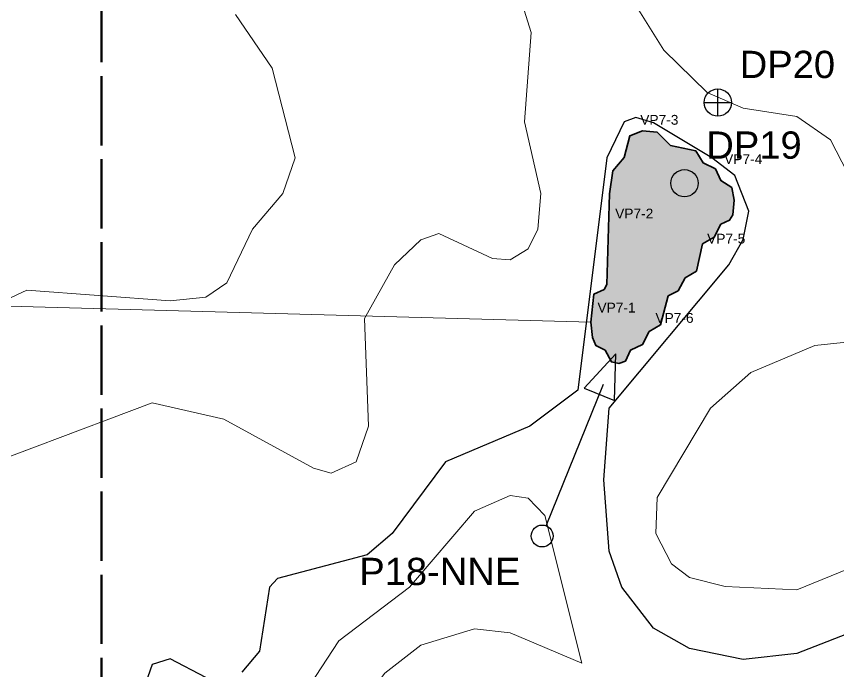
# Model space of a CAD drawing. Extents: x 6810325 to 6812275, y 1878569 to 1880689.
# Drawn here: x 6810609.5 to 6810760.1, y 1879093 to 1879213.1 of the extents above; entities that cross this region are included whole.
import ezdxf
from ezdxf.enums import TextEntityAlignment as Align

# ---------------------------------------------------------------- set-up
doc = ezdxf.new("R2010")
doc.units = 21
doc.header["$LTSCALE"] = 10
doc.header["$MEASUREMENT"] = 0
doc.linetypes.add('DASHED', pattern=[1.524, 1.27, -0.254])
for name, color, linetype, lineweight in [('ANNO-LABELS', 7, 'CONTINUOUS', 18), ('ANNO-POINT-LABELS', 7, 'CONTINUOUS', 13), ('TOPO-CONTOUR-MAJOR', 34, 'CONTINUOUS', 30), ('TOPO-CONTOUR-MINOR', 36, 'CONTINUOUS', 13), ('WETL-DATA-POINT', 7, 'CONTINUOUS', 25), ('WETL-FLAG', 2, 'CONTINUOUS', 13), ('WETL-FLAG-ID', 8, 'CONTINUOUS', 13), ('WETL-PHOTO-POINT', 30, 'CONTINUOUS', 25), ('WETL-SURVEY-AREA', 1, 'DASHED', 50), ('WETL-VERNAL-POOL', 6, 'CONTINUOUS', 35)]:
    doc.layers.add(name, color=color, linetype=linetype, lineweight=lineweight)
doc.layers.add('WETL-VERNAL-POOL-HATCH', color=221, linetype='CONTINUOUS', lineweight=13, transparency=0.5)
doc.styles.add('LABEL', font='arial.ttf')

# ---------------------------------------------------------------- blocks, each defined once
blk = doc.blocks.new('DP_WETLAND')
at = {"lineweight": -2}
h = blk.add_hatch(color=0, dxfattribs=at)
h.dxf.hatch_style = 1
edge = h.paths.add_edge_path()
edge.add_arc((0, 0), 2.5, 0, 360)
at = {"color": 0, "lineweight": -2}
blk.add_circle((0, 0), 2.5, dxfattribs=at)
blk = doc.blocks.new('DP_UPLAND')
at = {"color": 0, "lineweight": -2}
for p, q in [((0, -2.5), (0, 2.5)), ((-2.5, 0), (2.5, 0))]:
    blk.add_line(p, q, dxfattribs=at)
blk.add_circle((0, 0), 2.5, dxfattribs=at)
blk = doc.blocks.new('PHOTO_ARROW')
at = {"color": 0, "lineweight": -2}
blk.add_line((0, 2), (0, 30), dxfattribs=at)
blk.add_lwpolyline([(0, 36), (-3, 28), (3, 28)], close=True, dxfattribs=at)
blk.add_circle((0, 0), 2, dxfattribs=at)

msp = doc.modelspace()

# ---------------------------------------------------------------- hatches: boundary and pattern name
at = {"layer": 'WETL-VERNAL-POOL-HATCH'}
h = msp.add_hatch(color=256, dxfattribs=at)
h.dxf.hatch_style = 1
h.paths.add_polyline_path([(6810714.75, 1879157.05), (6810715.28, 1879162.15), (6810717.15, 1879163.02), (6810717.69, 1879163.96), (6810718.17, 1879180.56), (6810718.75, 1879184.75), (6810720.86, 1879187.23), (6810721.9, 1879191.22), (6810724.18, 1879192.11), (6810726.9, 1879191.84), (6810729.35, 1879189.42), (6810733.95, 1879188.43), (6810735.31, 1879186.22), (6810737.56, 1879185.13), (6810738.57, 1879182.99), (6810740.59, 1879181.7), (6810740.99, 1879179.4), (6810740.75, 1879176.71), (6810740.16, 1879175.72), (6810738.57, 1879174.99), (6810737.33, 1879172.62), (6810735.22, 1879171.36), (6810734.07, 1879166.38), (6810732.01, 1879165.15), (6810730.76, 1879162.78), (6810728.91, 1879161.85), (6810727.51, 1879156.54), (6810725.44, 1879155.31), (6810724.22, 1879152.95), (6810721.98, 1879151.87), (6810721.08, 1879149.9), (6810719.87, 1879149.47), (6810718.5, 1879149.73), (6810717.36, 1879151.87), (6810715.67, 1879152.74), (6810715.01, 1879154.24)])

# ---------------------------------------------------------------- linework, layer by layer
at = {"layer": 'ANNO-LABELS'}
msp.add_lwpolyline([(6810594.75, 1879160.33), (6810714.75, 1879157.05)], dxfattribs=at)
at = {"layer": 'TOPO-CONTOUR-MAJOR', "elevation": 190}
for points in [[(6810788.57, 1879110.34), (6810752.48, 1879096.24), (6810742.64, 1879095.19), (6810732.79, 1879097.2), (6810726.23, 1879100.93), (6810720.39, 1879108.45), (6810718.12, 1879115.01), (6810717.09, 1879128.14), (6810718.07, 1879141.26), (6810739.99, 1879167.51), (6810742.64, 1879172.16), (6810743.69, 1879177.35), (6810741.13, 1879183.91), (6810736.92, 1879187.19), (6810726.23, 1879193.55), (6810722.95, 1879194.54), (6810720.81, 1879193.75), (6810717.68, 1879187.19), (6810712.38, 1879144.54), (6810703.58, 1879137.98), (6810688.12, 1879131.42), (6810678.34, 1879118.3), (6810673.74, 1879114.35), (6810657.33, 1879110), (6810655.86, 1879108.45), (6810654.05, 1879096.72), (6810650.77, 1879092.87)], [(6810644.21, 1879091.87), (6810637.65, 1879095.27), (6810634.37, 1879094.22), (6810624.53, 1879066.26)]]:
    msp.add_lwpolyline(points, dxfattribs=at)
at = {"layer": 'TOPO-CONTOUR-MINOR'}
for points, elevation in [([(6810698.65, 1879226.56), (6810703.83, 1879210.16), (6810702.61, 1879193.75), (6810705.59, 1879180.63), (6810705.02, 1879174.07), (6810703.27, 1879170.49), (6810699.98, 1879168.45), (6810696.7, 1879168.7), (6810686.86, 1879173.28), (6810683.58, 1879172.12), (6810678.74, 1879167.51), (6810673.29, 1879157.67), (6810674.03, 1879137.98), (6810671.73, 1879131.42), (6810667.18, 1879129.35), (6810663.9, 1879130.24), (6810647.49, 1879139.26), (6810634.37, 1879142.24), (6810604.84, 1879131.1)], 191), ([(6810772.12, 1879164.23), (6810758.61, 1879190.47), (6810752.48, 1879194.72), (6810742.64, 1879196.28), (6810736.07, 1879199.14), (6810728.13, 1879206.88), (6810721.99, 1879216.72)], 191), ([(6810649.66, 1879213.44), (6810656.36, 1879203.6), (6810660.54, 1879187.19), (6810658.29, 1879180.63), (6810652.72, 1879174.07), (6810648.04, 1879164.23), (6810644.21, 1879161.62), (6810637.65, 1879160.94), (6810611.4, 1879162.89), (6810581.87, 1879149.05)], 192), ([(6810761.78, 1879111.73), (6810752.48, 1879107.96), (6810739.35, 1879108.58), (6810732.79, 1879110.21), (6810729.51, 1879112.7), (6810726.64, 1879118.3), (6810726.86, 1879124.86), (6810736.63, 1879141.26), (6810744.04, 1879147.82), (6810755.76, 1879152.75), (6810771.35, 1879154.38)], 191), ([(6810604.84, 1878999.59), (6810617.96, 1879012.08), (6810627.81, 1879026.49), (6810640.93, 1879041.05), (6810651.88, 1879059.24), (6810677.02, 1879092.67), (6810683.58, 1879097.8), (6810693.42, 1879100.78), (6810699.98, 1879100.05), (6810713.11, 1879094.52), (6810706.28, 1879121.58), (6810703.27, 1879124.78), (6810699.98, 1879125.22), (6810693.42, 1879122.38), (6810681.54, 1879108.45), (6810668.55, 1879098.61), (6810660.01, 1879085.49), (6810654.05, 1879080.9), (6810643.3, 1879075.64), (6810633.55, 1879059.24), (6810617.96, 1879049.15), (6810609.49, 1879032.99)], 189)]:
    msp.add_lwpolyline(points, dxfattribs=dict(at, elevation=elevation))
at = {"layer": 'WETL-FLAG'}
for p in [(6810722.59, 1879191.49), (6810737.96, 1879184.29), (6810717.99, 1879174.3), (6810734.84, 1879169.7), (6810714.75, 1879157.05), (6810725.37, 1879155.16)]:
    msp.add_point(p, dxfattribs=at)
at = {"layer": 'WETL-SURVEY-AREA'}
msp.add_lwpolyline([(6810625.11, 1878869.41), (6810625.11, 1880089.41), (6810820.11, 1880089.41), (6810820.11, 1880329.41), (6811095.11, 1880329.41), (6811095.11, 1880114.41), (6811975.11, 1880114.41), (6811975.11, 1878869.41)], close=True, dxfattribs=at)
at = {"layer": 'WETL-VERNAL-POOL'}
msp.add_lwpolyline([(6810714.75, 1879157.05), (6810715.28, 1879162.15), (6810717.15, 1879163.02), (6810717.69, 1879163.96), (6810718.17, 1879180.56), (6810718.75, 1879184.75), (6810720.86, 1879187.23), (6810721.9, 1879191.22), (6810724.18, 1879192.11), (6810726.9, 1879191.84), (6810729.35, 1879189.42), (6810733.95, 1879188.43), (6810735.31, 1879186.22), (6810737.56, 1879185.13), (6810738.57, 1879182.99), (6810740.59, 1879181.7), (6810740.99, 1879179.4), (6810740.75, 1879176.71), (6810740.16, 1879175.72), (6810738.57, 1879174.99), (6810737.33, 1879172.62), (6810735.22, 1879171.36), (6810734.07, 1879166.38), (6810732.01, 1879165.15), (6810730.76, 1879162.78), (6810728.91, 1879161.85), (6810727.51, 1879156.54), (6810725.44, 1879155.31), (6810724.22, 1879152.95), (6810721.98, 1879151.87), (6810721.08, 1879149.9), (6810719.87, 1879149.47), (6810718.5, 1879149.73), (6810717.36, 1879151.87), (6810715.67, 1879152.74), (6810715.01, 1879154.24)], close=True, dxfattribs=at)

# ---------------------------------------------------------------- block references
at = {"layer": 'WETL-DATA-POINT'}
for name, p in [('DP_UPLAND', (6810738.01, 1879197.29)), ('DP_WETLAND', (6810731.89, 1879182.5))]:
    msp.add_blockref(name, p, dxfattribs=at)
at = {"layer": 'WETL-PHOTO-POINT', "rotation": -22}
msp.add_blockref('PHOTO_ARROW', (6810705.81, 1879117.81), dxfattribs=at)

# ---------------------------------------------------------------- texts
at = {"layer": 'ANNO-POINT-LABELS', "style": 'LABEL'}
for s, p in [('DP20', (6810742.01, 1879200.29)), ('DP19', (6810735.89, 1879185.5))]:
    msp.add_text(s, height=5, dxfattribs=at).set_placement(p, align=Align.BOTTOM_LEFT)
msp.add_text('P18-NNE', height=5, dxfattribs=at).set_placement((6810701.81, 1879113.81), align=Align.TOP_RIGHT)
at = {"layer": 'WETL-FLAG-ID', "style": 'LABEL'}
for s, p in [('VP7-3', (6810723.79, 1879192.69)), ('VP7-4', (6810739.16, 1879185.49)), ('VP7-2', (6810719.19, 1879175.5)), ('VP7-5', (6810736.04, 1879170.9)), ('VP7-1', (6810715.95, 1879158.25)), ('VP7-6', (6810726.57, 1879156.36))]:
    msp.add_text(s, height=1.8, dxfattribs=at).set_placement(p, align=Align.BOTTOM_LEFT)

doc.saveas('drawing.dxf')
